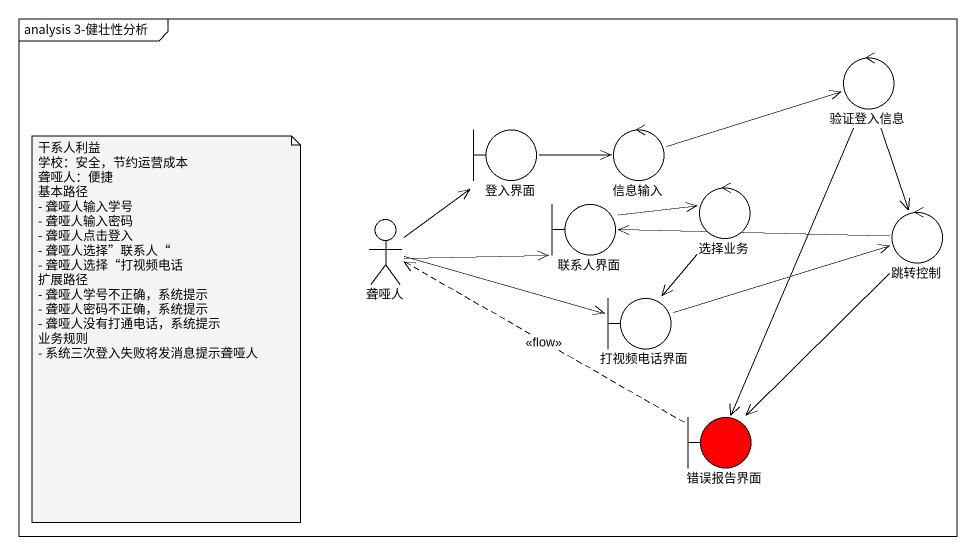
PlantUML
@startuml
mainframe analysis 3-健壮性分析
control 验证登入信息
boundary 登入界面
control 信息输入
boundary 联系人界面
control 选择业务
actor 聋哑人
control 跳转控制
boundary 打视频电话界面
boundary 错误报告界面 #FF0000
验证登入信息 --> 跳转控制
验证登入信息 --> 错误报告界面
登入界面 -right-> 信息输入
信息输入 -right-> 验证登入信息
联系人界面 -right-> 选择业务
选择业务 --> 打视频电话界面
聋哑人 -up-> 登入界面
聋哑人 -right-> 联系人界面
聋哑人 -right-> 打视频电话界面
跳转控制 -left-> 联系人界面
跳转控制 --> 错误报告界面
打视频电话界面 -right-> 跳转控制
错误报告界面 .left.> 聋哑人 : <<flow>>
note as N1
  干系人利益
  学校：安全，节约运营成本
  聋哑人：便捷
  基本路径
  - 聋哑人输入学号
  - 聋哑人输入密码
  - 聋哑人点击登入
  - 聋哑人选择”联系人“
  - 聋哑人选择“打视频电话
  扩展路径
  - 聋哑人学号不正确，系统提示
  - 聋哑人密码不正确，系统提示
  - 聋哑人没有打通电话，系统提示
  业务规则
  - 系统三次登入失败将发消息提示聋哑人
end note
@enduml
